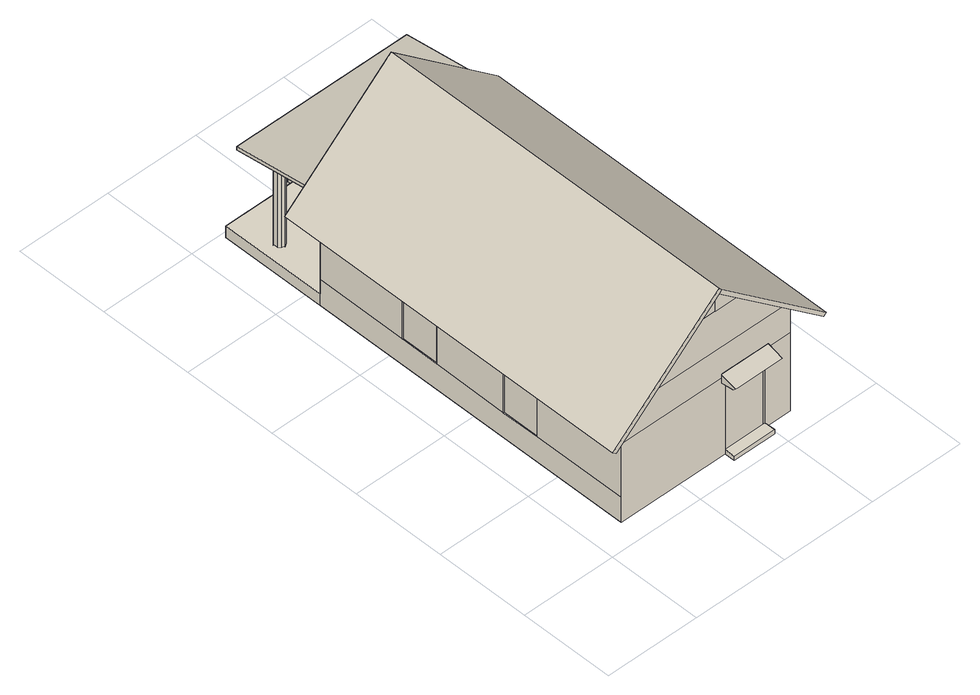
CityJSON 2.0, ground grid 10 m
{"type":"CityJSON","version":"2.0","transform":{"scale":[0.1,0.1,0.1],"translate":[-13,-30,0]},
"CityObjects":{
"building1":{"type":"Building","geometry":[{"type":"MultiSurface","lod":"2","boundaries":[[[0,1,2,3]],[[4,5,6,7,8,9,10,11]],[[12,13,14,15]],[[12,15,16,9,8,17]],[[18,19,20,21]],[[22,23,24,25]],[[5,26,24,23,20]],[[13,19,18,14]],[[21,20,23,22]],[[24,26,5,4,27,25]],[[8,7,6,5,20,19]],[[13,12,17,8,19]],[[28,29,30,31]],[[32,33,34,35,36]],[[37,38,39,40]],[[38,41,42,43,44,45]],[[39,46,47,48,40]],[[49,50,51,52]],[[53,54,55,56]],[[33,47,50,49]],[[47,46,51,50]],[[34,33,49,52]],[[48,47,55,54]],[[47,33,56,55]],[[33,32,53,56]],[[57,58,59,60,61]],[[57,62,63,58]],[[60,59,64,65,66]],[[67,68,61,60,66]],[[63,69,64,59,58]],[[65,64,69,70]],[[57,61,68,62]],[[70,67,66,65]],[[70,69,68,67]],[[68,69,63,62]],[[71,72,73,74,75,76,77,78]],[[79,80,81,82,83,84,85,86]],[[87,88,89,90]],[[90,89,91,92]],[[92,91,93,94]],[[94,93,88,87]],[[88,93,91,89]],[[94,87,90,92]],[[95,96,97,98,99,100,101,102]],[[103,104,105,106,107,108,109,110]],[[111,112,113,114]],[[115,116,117,118]],[[112,111,115,118,119]],[[120,121,0,3]],[[122,120,3,2]],[[123,122,2,1]],[[121,123,1,0]],[[120,124,125,126,121]],[[127,128,123,121,126,129]],[[128,130,37,122,123]],[[116,114,113,127,129,117]],[[131,132,133,134]],[[135,136,137,138,139]],[[140,141,142,143,144,145]],[[42,41,146,144,143]],[[141,147,44,43,142]],[[143,142,29,28]],[[142,43,30,29]],[[42,143,28,31]],[[137,148,149,138]],[[145,149,148,150,151,140]],[[136,135,151,150]],[[152,153,154,155]],[[43,42,153,152]],[[42,156,154,153]],[[156,157,155,154]],[[157,43,152,155]],[[158,159,160,161]],[[162,144,146,163]],[[145,144,162,164,165,166,128,127]],[[38,37,130,167,168,169,163,146,41]],[[128,166,167,130]],[[165,164,169,168]],[[166,165,170,171]],[[165,168,172,170]],[[168,167,173,172]],[[167,166,171,173]],[[164,162,174,175]],[[162,163,176,174]],[[163,169,177,176]],[[169,164,175,177]],[[178,179,180,181]],[[182,183,184,185]],[[129,126,186,187,188,189,141,140]],[[125,124,45,44,147,190,191,192,193]],[[186,126,125,193]],[[141,189,190,147]],[[188,187,192,191]],[[189,188,194,195]],[[188,191,196,194]],[[191,190,197,196]],[[190,189,195,197]],[[187,186,198,199]],[[186,193,200,198]],[[193,192,201,200]],[[192,187,199,201]],[[202,203,204,205]],[[206,207,208,209]],[[27,4,11,10,9,16,18,21]],[[18,16,15,14]],[[27,21,22,25]],[[37,40,48,32,36,124,120,122]],[[32,48,54,53]],[[45,124,36,35]],[[37,124,38]],[[45,38,124]],[[35,34,46,39,38,45]],[[46,34,52,51]],[[73,72,82,81]],[[72,71,83,82]],[[71,78,84,83]],[[78,77,85,84]],[[77,76,86,85]],[[76,75,79,86]],[[75,74,80,79]],[[74,73,81,80]],[[97,96,106,105]],[[96,95,107,106]],[[95,102,108,107]],[[102,101,109,108]],[[101,100,110,109]],[[100,99,103,110]],[[99,98,104,103]],[[98,97,105,104]]]}]}
},
"vertices":[
[110,381,89],[150,381,89],[150,381,14],[110,381,14],[201,8,89],[201,25,94],[199,25,94],[150,25,94],[148,25,94],[148,8,89],[150,8,89],[199,8,89],[148,26,84],[150,26,84],[150,11,86],[148,11,86],[148,9,88],[148,26,92],[150,9,88],[150,26,92],[199,26,92],[199,9,88],[199,11,86],[199,26,84],[201,26,84],[201,11,86],[201,26,92],[201,9,88],[198,28,90],[152,28,90],[152,28,1],[198,28,1],[112,495,14],[112,495,7],[112,495,1],[34,495,1],[34,495,14],[226,383,14],[226,383,1],[226,495,1],[226,495,14],[226,25,1],[198,25,1],[152,25,1],[34,25,1],[34,383,1],[148,495,1],[148,495,7],[148,495,14],[112,512,7],[148,512,7],[148,512,1],[112,512,1],[112,503,14],[148,503,14],[148,503,7],[112,503,7],[9,399,107],[9,9,107],[130,9,214],[130,399,214],[127,399,211],[13,399,104],[13,9,104],[133,9,211],[252,9,107],[252,399,107],[249,399,104],[130,399,208],[130,9,208],[249,9,104],[53,444,12],[49,445,12],[47,447,12],[47,452,12],[51,454,12],[55,453,12],[57,450,12],[56,446,12],[51,454,115],[47,452,115],[47,447,115],[49,445,115],[53,444,115],[56,446,115],[57,450,115],[55,453,115],[227,482,109],[34,482,109],[34,482,113],[227,482,113],[34,382,128],[227,382,128],[34,382,124],[227,382,124],[208,444,12],[204,445,12],[202,447,12],[202,452,12],[206,454,12],[210,453,12],[212,450,12],[211,446,12],[206,454,115],[202,452,115],[202,447,115],[204,445,115],[208,444,115],[211,446,115],[212,450,115],[210,453,115],[141,383,187],[156,383,187],[177,383,168],[141,383,168],[115,383,187],[115,383,168],[82,383,168],[104,383,187],[130,383,211],[110,383,14],[110,383,89],[150,383,14],[150,383,89],[34,383,14],[34,383,30],[34,383,89],[226,383,125],[226,383,89],[34,383,125],[226,383,30],[142,382,188],[142,382,168],[115,382,168],[115,382,188],[104,25,187],[115,25,187],[141,25,187],[156,25,187],[130,25,211],[34,25,125],[34,25,90],[152,25,90],[198,25,90],[226,25,90],[226,25,125],[226,25,29],[34,25,29],[141,25,170],[176,25,170],[115,25,170],[84,25,170],[152,14,1],[198,14,1],[198,14,6],[152,14,6],[198,25,6],[152,25,6],[115,26,188],[115,26,169],[142,26,169],[141,26,188],[226,125,89],[226,125,29],[226,165,89],[226,245,89],[226,285,89],[226,285,30],[226,244,30],[226,165,29],[223,245,89],[223,285,89],[223,244,30],[223,285,30],[223,125,89],[223,165,89],[223,125,29],[223,165,29],[225,285,89],[225,245,89],[225,244,30],[225,285,30],[225,165,89],[225,125,89],[225,125,29],[225,165,29],[34,285,89],[34,244,89],[34,165,89],[34,125,89],[34,125,29],[34,165,29],[34,244,30],[34,285,30],[38,165,89],[38,125,89],[38,165,29],[38,125,29],[38,285,89],[38,244,89],[38,285,30],[38,244,30],[35,125,89],[35,165,89],[35,165,29],[35,125,29],[35,244,30],[35,244,89],[35,285,89],[35,285,30]
]}
